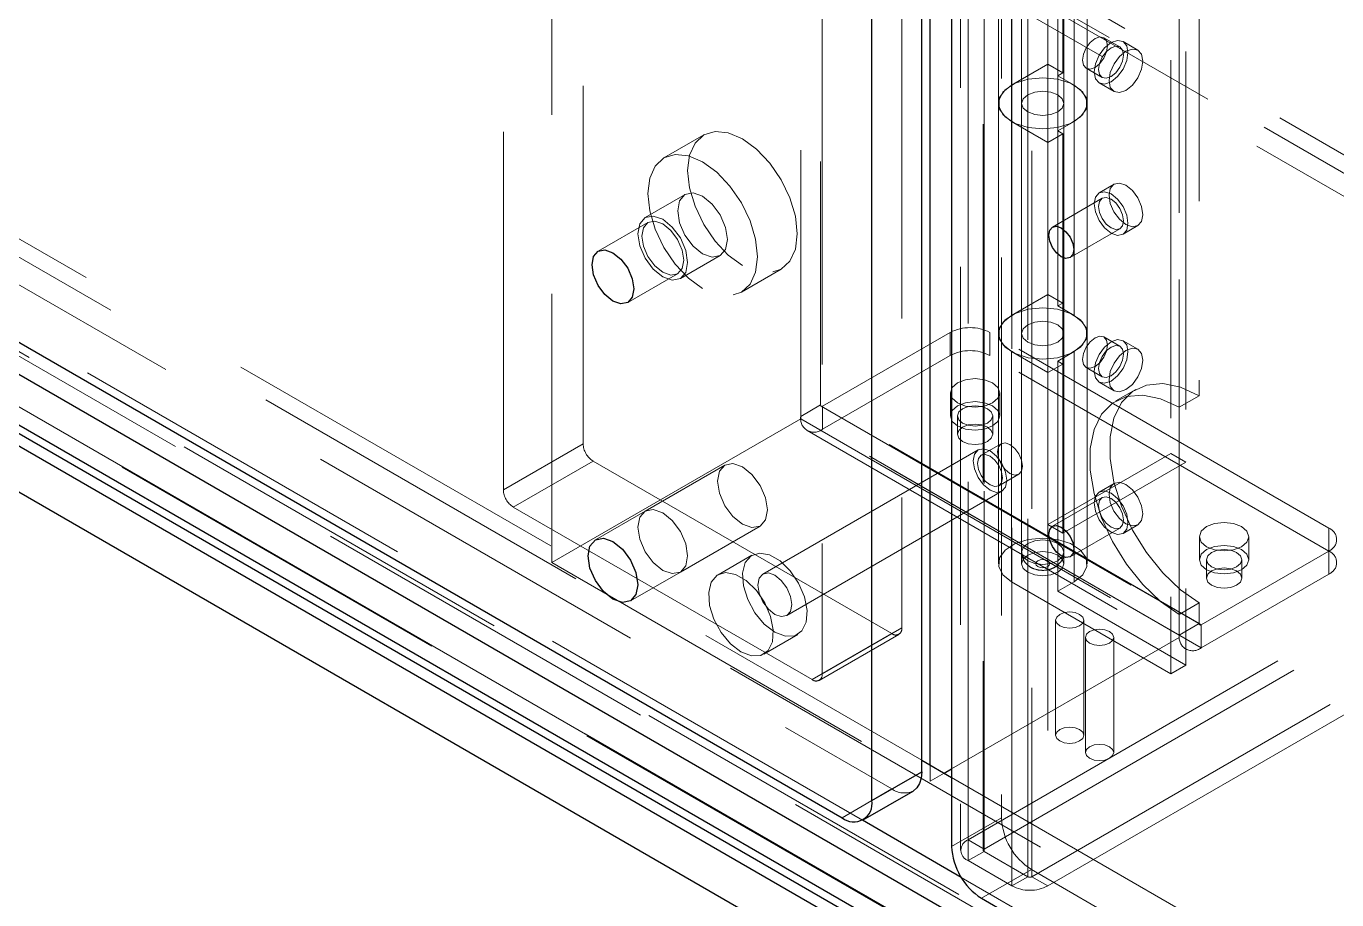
# Model space of a CAD drawing. Header units: millimetres. Extents: x 108 to 5832, y 144 to 4056.
# Drawn here: x 4972.2 to 5065.2, y 2508.5 to 2570.5 of the extents above; entities that cross this region are included whole.
import ezdxf

# ---------------------------------------------------------------- set-up
doc = ezdxf.new("R2010")
doc.units = ezdxf.units.MM
doc.header["$LTSCALE"] = 20
doc.linetypes.add('HIDDEN', pattern=[1.905, 1.27, -0.635])

msp = doc.modelspace()

# ---------------------------------------------------------------- linework, layer by layer
at = {"color": 1, "linetype": 'HIDDEN', "lineweight": 18}
for p, q in [((5281.146, 2436.999), (4116.966, 3109.067)), ((5279.515, 2435.002), (4116.051, 3106.655)), ((4065.281, 3077.347), (5219.694, 2410.919)), ((5213.754, 2407.327), (4059.341, 3073.755)), ((4059.483, 3074), (5213.895, 2407.571)), ((5218.421, 2401.04), (4054.957, 3072.693)), ((4054.957, 3072.693), (5218.138, 2401.203)), ((4055.076, 3072.557), (5218.102, 2401.156)), ((5218.421, 2399.733), (4054.957, 3071.386)), ((5280.015, 2436.346), (4308.132, 2997.402)), ((4308.132, 2997.076), (5279.515, 2436.308)), ((5039.033, 2512.762), (5039.033, 2640.469)), ((5040.106, 2639.734), (5040.106, 2512.027)), ((5040.164, 2512.109), (5040.164, 2639.816)), ((5040.164, 2639.653), (5040.164, 2511.946)), ((5043.276, 2510.15), (5043.276, 2637.857)), ((5043.558, 2637.857), (5043.558, 2510.15)), ((5042.144, 2509.496), (5042.144, 2637.203)), ((5039.033, 2511.293), (5039.033, 2629.931)), ((5041.402, 2630.284), (5041.402, 2514.335)), ((5038.506, 2629.627), (5038.506, 2512.027)), ((4855.433, 2622.509), (5035.745, 2518.417)), ((4861.089, 2615.977), (5033.624, 2516.376)), ((5031.53, 2514.155), (4856.112, 2615.422)), ((5042.836, 2613.198), (5042.836, 2533.177)), ((5045.836, 2533.177), (5045.836, 2613.198)), ((5054.483, 2606.809), (5054.483, 2525.155)), ((5053.422, 2606.197), (5053.422, 2524.543)), ((5027.153, 2599.801), (5027.153, 2542.643)), ((5028.568, 2598.984), (5028.568, 2543.623)), ((5027.153, 2598.168), (5027.153, 2542.806)), ((5009.476, 2589.596), (5009.476, 2532.438)), ((5011.703, 2540.869), (5011.703, 2588.228)), ((5006.046, 2537.603), (5006.046, 2584.963)), ((5054.024, 2527.131), (5054.024, 2584.289)), ((5055.438, 2583.472), (5055.438, 2544.278)), ((5054.024, 2582.656), (5054.024, 2543.462)), ((5041.186, 2581.352), (5041.186, 2565.022)), ((5042.836, 2581.352), (5042.836, 2565.022)), ((5045.836, 2565.022), (5045.836, 2581.352)), ((5047.486, 2565.022), (5047.486, 2581.352)), ((5042.109, 2563.736), (5042.109, 2580.067)), ((5046.564, 2580.067), (5046.564, 2563.736)), ((5045.397, 2563.062), (5045.397, 2579.393)), ((5045.75, 2579.189), (5045.75, 2567.185)), ((5044.69, 2578.577), (5044.69, 2567.797)), ((5044.69, 2578.577), (5044.69, 2562.246)), ((5034.331, 2575.166), (5034.331, 2527.806)), ((5028.674, 2571.9), (5028.674, 2524.541)), ((5049.805, 2569.023), (5048.673, 2569.676)), ((5051.09, 2568.8), (5050.03, 2569.412)), ((5044.69, 2567.797), (5042.109, 2566.308)), ((5044.69, 2567.797), (5045.75, 2567.185)), ((5045.75, 2567.185), (5045.397, 2566.981)), ((5045.397, 2566.981), (5046.564, 2566.308)), ((5047.424, 2567.511), (5048.555, 2566.857)), ((5042.109, 2566.308), (5042.109, 2549.977)), ((5046.564, 2549.977), (5046.564, 2566.308)), ((5048.33, 2566.468), (5049.391, 2565.855)), ((5041.186, 2565.022), (5041.186, 2548.691)), ((5042.836, 2565.022), (5042.836, 2548.691)), ((5045.836, 2548.691), (5045.836, 2565.022)), ((5047.486, 2548.691), (5047.486, 2565.022)), ((5044.69, 2562.246), (5042.109, 2563.736)), ((5045.397, 2563.062), (5046.564, 2563.736)), ((5045.75, 2562.858), (5045.397, 2563.062)), ((5045.397, 2563.062), (5045.397, 2550.65)), ((5020.267, 2562.78), (5017.439, 2561.148)), ((5044.69, 2562.246), (5045.75, 2562.858)), ((5044.69, 2545.915), (5044.69, 2562.246)), ((5045.75, 2546.527), (5045.75, 2562.858)), ((5049.391, 2559.289), (5048.33, 2558.677)), ((5018.939, 2558.55), (5016.11, 2556.917)), ((5048.555, 2558.287), (5045.019, 2556.246)), ((5016.31, 2556.57), (5012.775, 2554.529)), ((5046.269, 2554.081), (5049.805, 2556.122)), ((5050.03, 2555.732), (5051.09, 2556.344)), ((5018.61, 2552.586), (5021.438, 2554.219)), ((5014.874, 2550.892), (5018.41, 2552.933)), ((5022.938, 2551.621), (5025.767, 2553.254)), ((5042.109, 2549.977), (5044.69, 2551.467)), ((5044.69, 2551.467), (5045.75, 2550.854)), ((5045.397, 2550.65), (5045.75, 2550.854)), ((5045.397, 2550.65), (5046.564, 2549.977)), ((5028.709, 2543.541), (5037.76, 2548.766)), ((5037.76, 2548.766), (5037.76, 2547.133)), ((5064.63, 2534.887), (5040.588, 2548.766)), ((5040.588, 2547.133), (5040.588, 2548.766)), ((5041.186, 2548.691), (5041.186, 2532.36)), ((5042.836, 2548.691), (5042.836, 2532.36)), ((5045.836, 2532.36), (5045.836, 2548.691)), ((5047.486, 2532.36), (5047.486, 2548.691)), ((5049.805, 2547.792), (5048.673, 2548.446)), ((5051.09, 2547.57), (5050.03, 2548.182)), ((5028.709, 2541.908), (5037.76, 2547.133)), ((5064.63, 2533.254), (5040.588, 2547.133)), ((5042.109, 2531.074), (5042.109, 2547.405)), ((5042.109, 2547.405), (5044.69, 2545.915)), ((5046.564, 2547.405), (5045.397, 2546.732)), ((5046.564, 2547.405), (5046.564, 2531.074)), ((5044.69, 2545.915), (5045.75, 2546.527)), ((5045.397, 2546.732), (5045.75, 2546.527)), ((5045.397, 2530.401), (5045.397, 2546.732)), ((5045.75, 2546.527), (5045.75, 2534.524)), ((5047.424, 2546.28), (5048.555, 2545.627)), ((5044.69, 2545.915), (5044.69, 2535.136)), ((5044.69, 2545.915), (5044.69, 2509.496)), ((5037.778, 2544.48), (5037.778, 2542.847)), ((5041.278, 2542.847), (5041.278, 2544.48)), ((5048.33, 2545.238), (5049.391, 2544.625)), ((5050.938, 2544.724), (5049.524, 2543.908)), ((5028.568, 2543.623), (5027.153, 2542.806)), ((5055.438, 2528.111), (5028.568, 2543.623)), ((5028.609, 2543.531), (5055.479, 2528.019)), ((5055.579, 2528.029), (5028.709, 2543.541)), ((5028.709, 2541.908), (5028.709, 2543.541)), ((5039.033, 2512.762), (5093.197, 2544.031)), ((5054.024, 2543.462), (5055.438, 2544.278)), ((5009.476, 2532.438), (5027.153, 2542.643)), ((5054.024, 2527.294), (5027.153, 2542.806)), ((5027.153, 2542.643), (5054.024, 2527.131)), ((5038.278, 2542.847), (5038.278, 2541.54)), ((5040.164, 2512.109), (5094.329, 2543.377)), ((5040.778, 2541.54), (5040.778, 2542.847)), ((5027.609, 2541.799), (5054.479, 2526.287)), ((5055.579, 2526.396), (5028.709, 2541.908)), ((5011.703, 2540.869), (5006.046, 2537.603)), ((5041.378, 2540.869), (5039.964, 2540.052)), ((5097.723, 2541.418), (5043.558, 2510.15)), ((5098.854, 2540.765), (5044.69, 2509.496)), ((5039.739, 2540.442), (5024.465, 2531.625)), ((5044.69, 2535.136), (5053.422, 2540.177)), ((5053.422, 2540.177), (5054.483, 2539.565)), ((5006.753, 2536.378), (5012.41, 2539.644)), ((5033.624, 2527.398), (5012.41, 2539.644)), ((5021.767, 2539.361), (5016.11, 2536.095)), ((5045.75, 2534.524), (5054.483, 2539.565)), ((5041.213, 2537.887), (5042.628, 2538.704)), ((5049.391, 2538.059), (5048.33, 2537.446)), ((5026.165, 2528.68), (5041.438, 2537.497)), ((5048.555, 2537.057), (5045.019, 2535.016)), ((5027.967, 2524.132), (5006.753, 2536.378)), ((5016.11, 2536.095), (5012.575, 2534.054)), ((5045.75, 2534.524), (5044.69, 2535.136)), ((5050.03, 2534.502), (5051.09, 2535.114)), ((5018.61, 2531.765), (5024.267, 2535.03)), ((5046.269, 2532.851), (5049.805, 2534.892)), ((5055.456, 2534.275), (5055.456, 2532.642)), ((5058.956, 2532.642), (5058.956, 2534.275)), ((5064.63, 2534.887), (5064.63, 2533.254)), ((5055.579, 2528.029), (5064.63, 2533.254)), ((5064.63, 2531.621), (5064.63, 2533.254)), ((5009.476, 2532.438), (5036.346, 2516.926)), ((5023.69, 2532.967), (5021.286, 2531.579)), ((5055.956, 2532.642), (5055.956, 2531.335)), ((5058.456, 2531.335), (5058.456, 2532.642)), ((5015.074, 2529.724), (5018.61, 2531.765)), ((5055.579, 2526.396), (5064.63, 2531.621)), ((5053.422, 2524.543), (5042.109, 2531.074)), ((5045.397, 2530.401), (5046.564, 2531.074)), ((5054.483, 2525.155), (5045.397, 2530.401)), ((5055.438, 2529.581), (5054.024, 2528.764)), ((5055.438, 2529.581), (5055.438, 2528.111)), ((5054.024, 2528.764), (5054.024, 2527.294)), ((5028.674, 2524.541), (5034.331, 2527.806)), ((5045.245, 2528.356), (5045.245, 2520.19)), ((5047.245, 2520.19), (5047.245, 2528.356)), ((5054.024, 2527.294), (5055.438, 2528.111)), ((5055.579, 2528.029), (5055.579, 2526.396)), ((5024.536, 2525.95), (5026.94, 2527.338)), ((5033.624, 2527.398), (5027.967, 2524.132)), ((5028.467, 2524.083), (5034.123, 2527.348)), ((5037.866, 2517.804), (5054.024, 2527.131)), ((5047.367, 2527.131), (5047.367, 2518.966)), ((5049.367, 2518.966), (5049.367, 2527.131)), ((5053.422, 2524.543), (5054.483, 2525.155)), ((5036.346, 2516.926), (5036.346, 2518.07)), ((5036.346, 2516.926), (5037.336, 2517.498)), ((5037.866, 2517.192), (5219.694, 2412.225)), ((5033.624, 2516.376), (5030.088, 2514.335)), ((5041.402, 2514.335), (5037.866, 2512.294)), ((5040.164, 2512.109), (5039.033, 2512.762)), ((5040.164, 2511.946), (5039.033, 2511.293)), ((5040.164, 2511.946), (5043.276, 2510.15)), ((5039.033, 2511.293), (5042.144, 2509.496)), ((5211.842, 2410.063), (5038.545, 2510.105)), ((5039.987, 2508.62), (5043.523, 2510.661)), ((5043.276, 2510.15), (5042.144, 2509.496)), ((5043.523, 2510.661), (5213.936, 2412.284)), ((5043.558, 2510.15), (5044.69, 2509.496))]:
    msp.add_line(p, q, dxfattribs=at)
at = {"color": 7, "linetype": 'Continuous', "lineweight": 25}
for p, q in [((4053.467, 3067.511), (5217.365, 2395.607)), ((4300.787, 2928.863), (5217.556, 2399.624)), ((4300.126, 2928.384), (5217.365, 2398.873)), ((5035.745, 2517.601), (5035.745, 2633.55)), ((5032.209, 2515.56), (5032.209, 2631.508)), ((5037.866, 2628.243), (5037.866, 2512.294)), ((4857.554, 2613.936), (5030.088, 2514.335)), ((5036.346, 2518.07), (5036.346, 2574.084)), ((5035.745, 2518.417), (5037.866, 2517.192)), ((5032.209, 2515.56), (5035.745, 2517.601)), ((5037.336, 2517.498), (5037.866, 2517.804)), ((5031.588, 2514.186), (5035.123, 2516.227)), ((5039.987, 2508.62), (5210.4, 2410.243))]:
    msp.add_line(p, q, dxfattribs=at)
at = {"color": 8, "linetype": 'Continuous', "lineweight": 25}
for p, q in [((5212.623, 2406.673), (4300.955, 2932.968)), ((5217.007, 2400.55), (4300.948, 2929.379)), ((5038.545, 2510.105), (5031.53, 2514.155))]:
    msp.add_line(p, q, dxfattribs=at)
at = {"color": 1, "linetype": 'HIDDEN', "lineweight": 18, "flags": 128}
for points in [[(5048.932, 2569.103), (5048.865, 2569.455), (5048.673, 2569.676), (5048.387, 2569.731), (5048.048, 2569.614), (5047.71, 2569.341), (5047.423, 2568.954), (5047.232, 2568.512), (5047.165, 2568.083), (5047.232, 2567.731), (5047.423, 2567.511), (5047.71, 2567.455), (5048.048, 2567.572), (5048.387, 2567.845), (5048.673, 2568.232), (5048.865, 2568.674), (5048.932, 2569.103)], [(5047.978, 2567.246), (5048.069, 2567.83), (5048.33, 2568.431), (5048.72, 2568.957), (5049.18, 2569.328), (5049.64, 2569.488), (5050.03, 2569.412), (5050.29, 2569.112), (5050.382, 2568.634), (5050.29, 2568.05), (5050.03, 2567.449), (5049.64, 2566.923), (5049.18, 2566.552), (5048.72, 2566.392), (5048.33, 2566.468), (5048.069, 2566.768), (5047.978, 2567.246)], [(5049.18, 2568.961), (5048.842, 2568.688), (5048.555, 2568.301), (5048.363, 2567.859), (5048.296, 2567.43), (5048.363, 2567.078), (5048.555, 2566.857), (5048.842, 2566.802), (5049.18, 2566.919), (5049.518, 2567.192), (5049.805, 2567.579), (5049.996, 2568.021), (5050.064, 2568.45), (5049.996, 2568.802), (5049.805, 2569.023), (5049.518, 2569.078), (5049.18, 2568.961)], [(5049.038, 2566.634), (5049.13, 2567.218), (5049.391, 2567.819), (5049.781, 2568.345), (5050.241, 2568.716), (5050.701, 2568.876), (5051.091, 2568.8), (5051.351, 2568.5), (5051.443, 2568.022), (5051.351, 2567.438), (5051.091, 2566.837), (5050.701, 2566.311), (5050.241, 2565.94), (5049.781, 2565.78), (5049.391, 2565.855), (5049.13, 2566.155), (5049.038, 2566.634)], [(5046.564, 2563.736), (5047.174, 2564.233), (5047.466, 2564.818), (5047.407, 2565.426), (5047.003, 2565.989), (5046.3, 2566.443), (5045.377, 2566.738), (5044.336, 2566.84), (5043.296, 2566.738), (5042.372, 2566.443), (5041.669, 2565.989), (5041.265, 2565.426), (5041.206, 2564.818), (5041.498, 2564.233), (5042.109, 2563.736)], [(5046.564, 2566.308), (5047.174, 2565.811), (5047.466, 2565.225), (5047.407, 2564.617), (5047.003, 2564.054), (5046.3, 2563.6), (5045.377, 2563.305), (5044.336, 2563.203), (5043.296, 2563.305), (5042.372, 2563.6), (5041.669, 2564.054), (5041.265, 2564.617), (5041.206, 2565.225), (5041.498, 2565.811), (5042.109, 2566.308)], [(5043.275, 2565.634), (5043.762, 2565.822), (5044.336, 2565.888), (5044.91, 2565.822), (5045.397, 2565.634), (5045.722, 2565.353), (5045.836, 2565.022), (5045.722, 2564.69), (5045.397, 2564.409), (5044.91, 2564.222), (5044.336, 2564.156), (5043.762, 2564.222), (5043.275, 2564.409), (5042.95, 2564.69), (5042.836, 2565.022), (5042.95, 2565.353), (5043.275, 2565.634)], [(5045.397, 2565.634), (5044.91, 2565.822), (5044.336, 2565.888), (5043.762, 2565.822), (5043.275, 2565.634), (5042.95, 2565.353), (5042.836, 2565.022), (5042.95, 2564.69), (5043.275, 2564.409), (5043.762, 2564.222), (5044.336, 2564.156), (5044.91, 2564.222), (5045.397, 2564.409), (5045.722, 2564.69), (5045.836, 2565.022), (5045.722, 2565.353), (5045.397, 2565.634)], [(5023.017, 2553.526), (5022.01, 2554.26), (5021.072, 2555.25), (5020.267, 2556.429), (5019.649, 2557.716), (5019.26, 2559.023), (5019.128, 2560.262), (5019.26, 2561.348), (5019.649, 2562.207), (5020.267, 2562.78), (5021.072, 2563.029), (5022.01, 2562.936), (5023.017, 2562.508), (5024.023, 2561.774), (5024.961, 2560.784), (5025.767, 2559.605), (5026.385, 2558.318), (5026.773, 2557.011), (5026.906, 2555.772), (5026.773, 2554.686), (5026.385, 2553.827), (5025.767, 2553.254), (5024.961, 2553.005), (5024.023, 2553.098), (5023.017, 2553.526)], [(5020.188, 2551.893), (5019.182, 2552.628), (5018.244, 2553.618), (5017.438, 2554.796), (5016.82, 2556.083), (5016.432, 2557.391), (5016.299, 2558.629), (5016.432, 2559.715), (5016.82, 2560.574), (5017.438, 2561.148), (5018.244, 2561.396), (5019.182, 2561.303), (5020.188, 2560.875), (5021.195, 2560.141), (5022.133, 2559.151), (5022.938, 2557.972), (5023.557, 2556.686), (5023.945, 2555.378), (5024.078, 2554.139), (5023.945, 2553.053), (5023.557, 2552.195), (5022.938, 2551.621), (5022.133, 2551.373), (5021.195, 2551.465), (5020.188, 2551.893)], [(5051.443, 2557.123), (5051.351, 2557.707), (5051.091, 2558.307), (5050.701, 2558.833), (5050.24, 2559.205), (5049.781, 2559.365), (5049.39, 2559.289), (5049.13, 2558.989), (5049.038, 2558.51), (5049.13, 2557.926), (5049.39, 2557.326), (5049.781, 2556.8), (5050.24, 2556.428), (5050.701, 2556.268), (5051.091, 2556.344), (5051.351, 2556.644), (5051.443, 2557.123)], [(5020.188, 2554.343), (5020.865, 2554.108), (5021.438, 2554.219), (5021.822, 2554.66), (5021.956, 2555.364), (5021.822, 2556.223), (5021.438, 2557.106), (5020.865, 2557.88), (5020.188, 2558.426), (5019.512, 2558.661), (5018.938, 2558.549), (5018.555, 2558.108), (5018.421, 2557.405), (5018.555, 2556.546), (5018.938, 2555.663), (5019.512, 2554.889), (5020.188, 2554.343)], [(5050.382, 2556.51), (5050.29, 2557.094), (5050.03, 2557.695), (5049.64, 2558.221), (5049.18, 2558.592), (5048.72, 2558.752), (5048.33, 2558.676), (5048.069, 2558.377), (5047.978, 2557.898), (5048.069, 2557.314), (5048.33, 2556.713), (5048.72, 2556.187), (5049.18, 2555.816), (5049.64, 2555.656), (5050.03, 2555.732), (5050.29, 2556.032), (5050.382, 2556.51)], [(5048.296, 2557.714), (5048.363, 2558.066), (5048.555, 2558.287), (5048.842, 2558.342), (5049.18, 2558.225), (5049.518, 2557.952), (5049.805, 2557.565), (5049.996, 2557.123), (5050.064, 2556.694), (5049.996, 2556.342), (5049.805, 2556.122), (5049.518, 2556.066), (5049.18, 2556.184), (5048.842, 2556.456), (5048.555, 2556.843), (5048.363, 2557.285), (5048.296, 2557.714)], [(5017.36, 2552.71), (5016.684, 2553.256), (5016.11, 2554.03), (5015.727, 2554.913), (5015.592, 2555.772), (5015.727, 2556.476), (5016.11, 2556.917), (5016.684, 2557.028), (5017.36, 2556.793), (5018.037, 2556.247), (5018.61, 2555.473), (5018.993, 2554.59), (5019.128, 2553.731), (5018.993, 2553.028), (5018.61, 2552.587), (5018.037, 2552.475), (5017.36, 2552.71)], [(5015.875, 2555.609), (5015.988, 2556.2), (5016.31, 2556.57), (5016.792, 2556.664), (5017.36, 2556.466), (5017.928, 2556.008), (5018.41, 2555.358), (5018.732, 2554.616), (5018.845, 2553.894), (5018.732, 2553.303), (5018.41, 2552.933), (5017.928, 2552.839), (5017.36, 2553.037), (5016.792, 2553.495), (5016.31, 2554.145), (5015.988, 2554.887), (5015.875, 2555.609)], [(5042.109, 2547.405), (5041.498, 2547.902), (5041.206, 2548.487), (5041.265, 2549.096), (5041.669, 2549.658), (5042.372, 2550.113), (5043.296, 2550.407), (5044.336, 2550.509), (5045.377, 2550.407), (5046.3, 2550.113), (5047.003, 2549.658), (5047.407, 2549.096), (5047.466, 2548.487), (5047.174, 2547.902), (5046.564, 2547.405)], [(5042.109, 2549.977), (5041.498, 2549.48), (5041.206, 2548.895), (5041.265, 2548.286), (5041.669, 2547.723), (5042.372, 2547.269), (5043.296, 2546.974), (5044.336, 2546.872), (5045.377, 2546.974), (5046.3, 2547.269), (5047.003, 2547.723), (5047.407, 2548.286), (5047.466, 2548.895), (5047.174, 2549.48), (5046.564, 2549.977)], [(5043.275, 2549.303), (5042.95, 2549.022), (5042.836, 2548.691), (5042.95, 2548.36), (5043.275, 2548.079), (5043.762, 2547.891), (5044.336, 2547.825), (5044.91, 2547.891), (5045.397, 2548.079), (5045.722, 2548.36), (5045.836, 2548.691), (5045.722, 2549.022), (5045.397, 2549.303), (5044.91, 2549.491), (5044.336, 2549.557), (5043.762, 2549.491), (5043.275, 2549.303)], [(5045.397, 2549.303), (5045.722, 2549.022), (5045.836, 2548.691), (5045.722, 2548.36), (5045.397, 2548.079), (5044.91, 2547.891), (5044.336, 2547.825), (5043.762, 2547.891), (5043.275, 2548.079), (5042.95, 2548.36), (5042.836, 2548.691), (5042.95, 2549.022), (5043.275, 2549.303), (5043.762, 2549.491), (5044.336, 2549.557), (5044.91, 2549.491), (5045.397, 2549.303)], [(5048.932, 2547.873), (5048.865, 2548.225), (5048.673, 2548.446), (5048.387, 2548.501), (5048.048, 2548.384), (5047.71, 2548.111), (5047.423, 2547.724), (5047.232, 2547.282), (5047.165, 2546.853), (5047.232, 2546.501), (5047.423, 2546.281), (5047.71, 2546.225), (5048.048, 2546.342), (5048.387, 2546.615), (5048.673, 2547.002), (5048.865, 2547.444), (5048.932, 2547.873)], [(5047.978, 2546.016), (5048.069, 2546.6), (5048.33, 2547.201), (5048.72, 2547.727), (5049.18, 2548.098), (5049.64, 2548.258), (5050.03, 2548.182), (5050.29, 2547.882), (5050.382, 2547.404), (5050.29, 2546.82), (5050.03, 2546.219), (5049.64, 2545.693), (5049.18, 2545.322), (5048.72, 2545.162), (5048.33, 2545.238), (5048.069, 2545.538), (5047.978, 2546.016)], [(5049.18, 2547.731), (5048.842, 2547.458), (5048.555, 2547.071), (5048.363, 2546.629), (5048.296, 2546.2), (5048.363, 2545.848), (5048.555, 2545.627), (5048.842, 2545.572), (5049.18, 2545.689), (5049.518, 2545.962), (5049.805, 2546.349), (5049.996, 2546.791), (5050.064, 2547.22), (5049.996, 2547.572), (5049.805, 2547.792), (5049.518, 2547.848), (5049.18, 2547.731)], [(5049.038, 2545.404), (5049.13, 2545.988), (5049.391, 2546.588), (5049.781, 2547.114), (5050.241, 2547.486), (5050.701, 2547.646), (5051.091, 2547.57), (5051.351, 2547.27), (5051.443, 2546.792), (5051.351, 2546.208), (5051.091, 2545.607), (5050.701, 2545.081), (5050.241, 2544.71), (5049.781, 2544.55), (5049.391, 2544.625), (5049.13, 2544.925), (5049.038, 2545.404)], [(5040.765, 2543.765), (5041.145, 2544.093), (5041.278, 2544.48), (5041.145, 2544.866), (5040.765, 2545.194), (5040.198, 2545.413), (5039.528, 2545.49), (5038.858, 2545.413), (5038.29, 2545.194), (5037.911, 2544.866), (5037.778, 2544.48), (5037.911, 2544.093), (5038.29, 2543.765), (5038.858, 2543.546), (5039.528, 2543.47), (5040.198, 2543.546), (5040.765, 2543.765)], [(5055.438, 2529.581), (5054.115, 2530.505), (5052.849, 2531.71), (5051.697, 2533.144), (5050.708, 2534.742), (5049.926, 2536.437), (5049.385, 2538.153), (5049.109, 2539.815), (5049.109, 2541.351), (5049.385, 2542.694), (5049.926, 2543.786), (5050.708, 2544.577), (5051.697, 2545.034), (5052.849, 2545.137), (5054.115, 2544.882), (5055.438, 2544.278)], [(5040.765, 2542.132), (5041.145, 2542.46), (5041.278, 2542.847), (5041.145, 2543.233), (5040.765, 2543.561), (5040.198, 2543.78), (5039.528, 2543.857), (5038.858, 2543.78), (5038.29, 2543.561), (5037.911, 2543.233), (5037.778, 2542.847), (5037.911, 2542.46), (5038.29, 2542.132), (5038.858, 2541.913), (5039.528, 2541.837), (5040.198, 2541.913), (5040.765, 2542.132)], [(5038.644, 2542.337), (5039.05, 2542.18), (5039.528, 2542.125), (5040.006, 2542.18), (5040.412, 2542.336), (5040.683, 2542.571), (5040.778, 2542.847), (5040.683, 2543.123), (5040.412, 2543.357), (5040.006, 2543.513), (5039.528, 2543.568), (5039.049, 2543.513), (5038.644, 2543.357), (5038.373, 2543.123), (5038.278, 2542.847), (5038.373, 2542.571), (5038.644, 2542.337)], [(5054.024, 2543.462), (5052.7, 2544.065), (5051.435, 2544.321), (5050.283, 2544.218), (5049.294, 2543.761), (5048.512, 2542.969), (5047.971, 2541.878), (5047.694, 2540.535), (5047.694, 2538.999), (5047.971, 2537.336), (5048.512, 2535.62), (5049.294, 2533.926), (5050.283, 2532.327), (5051.435, 2530.894), (5052.7, 2529.689), (5054.024, 2528.764)], [(5038.644, 2541.03), (5039.05, 2540.874), (5039.528, 2540.819), (5040.006, 2540.874), (5040.412, 2541.03), (5040.683, 2541.264), (5040.778, 2541.54), (5040.683, 2541.816), (5040.412, 2542.051), (5040.006, 2542.207), (5039.528, 2542.262), (5039.049, 2542.207), (5038.644, 2542.051), (5038.373, 2541.816), (5038.278, 2541.54), (5038.373, 2541.264), (5038.644, 2541.03)], [(5041.119, 2540.296), (5041.186, 2540.648), (5041.378, 2540.869), (5041.664, 2540.924), (5042.003, 2540.807), (5042.341, 2540.534), (5042.628, 2540.147), (5042.819, 2539.705), (5042.887, 2539.276), (5042.819, 2538.924), (5042.628, 2538.704), (5042.341, 2538.648), (5042.003, 2538.765), (5041.664, 2539.038), (5041.378, 2539.425), (5041.186, 2539.867), (5041.119, 2540.296)], [(5040.589, 2537.582), (5041.049, 2537.422), (5041.438, 2537.498), (5041.699, 2537.797), (5041.791, 2538.276), (5041.699, 2538.86), (5041.438, 2539.461), (5041.049, 2539.987), (5040.589, 2540.358), (5040.128, 2540.518), (5039.739, 2540.442), (5039.478, 2540.142), (5039.386, 2539.664), (5039.478, 2539.08), (5039.739, 2538.479), (5040.128, 2537.953), (5040.589, 2537.582)], [(5041.472, 2538.459), (5041.405, 2538.889), (5041.213, 2539.331), (5040.927, 2539.717), (5040.589, 2539.99), (5040.25, 2540.108), (5039.963, 2540.052), (5039.772, 2539.832), (5039.705, 2539.48), (5039.772, 2539.051), (5039.963, 2538.609), (5040.25, 2538.222), (5040.589, 2537.949), (5040.927, 2537.831), (5041.213, 2537.887), (5041.405, 2538.108), (5041.472, 2538.459)], [(5023.017, 2535.154), (5022.34, 2535.7), (5021.767, 2536.474), (5021.384, 2537.357), (5021.249, 2538.216), (5021.384, 2538.919), (5021.767, 2539.361), (5022.34, 2539.472), (5023.017, 2539.237), (5023.693, 2538.691), (5024.267, 2537.917), (5024.65, 2537.034), (5024.785, 2536.175), (5024.65, 2535.471), (5024.267, 2535.03), (5023.693, 2534.919), (5023.017, 2535.154)], [(5051.443, 2535.893), (5051.351, 2536.477), (5051.091, 2537.077), (5050.701, 2537.603), (5050.24, 2537.975), (5049.781, 2538.134), (5049.39, 2538.059), (5049.13, 2537.759), (5049.038, 2537.28), (5049.13, 2536.696), (5049.39, 2536.096), (5049.781, 2535.57), (5050.24, 2535.198), (5050.701, 2535.038), (5051.091, 2535.114), (5051.351, 2535.414), (5051.443, 2535.893)], [(5050.382, 2535.28), (5050.29, 2535.864), (5050.03, 2536.465), (5049.64, 2536.991), (5049.18, 2537.362), (5048.72, 2537.522), (5048.33, 2537.446), (5048.069, 2537.146), (5047.978, 2536.668), (5048.069, 2536.084), (5048.33, 2535.483), (5048.72, 2534.957), (5049.18, 2534.586), (5049.64, 2534.426), (5050.03, 2534.502), (5050.29, 2534.802), (5050.382, 2535.28)], [(5048.296, 2536.484), (5048.363, 2536.836), (5048.555, 2537.057), (5048.842, 2537.112), (5049.18, 2536.995), (5049.518, 2536.722), (5049.805, 2536.335), (5049.996, 2535.893), (5050.064, 2535.464), (5049.996, 2535.112), (5049.805, 2534.892), (5049.518, 2534.836), (5049.18, 2534.953), (5048.842, 2535.226), (5048.555, 2535.613), (5048.363, 2536.055), (5048.296, 2536.484)], [(5017.36, 2531.888), (5016.684, 2532.434), (5016.11, 2533.208), (5015.727, 2534.091), (5015.592, 2534.95), (5015.727, 2535.654), (5016.11, 2536.095), (5016.684, 2536.206), (5017.36, 2535.971), (5018.037, 2535.425), (5018.61, 2534.652), (5018.993, 2533.768), (5019.128, 2532.909), (5018.993, 2532.206), (5018.61, 2531.765), (5018.037, 2531.653), (5017.36, 2531.888)], [(5015.592, 2534.95), (5015.727, 2535.654), (5016.11, 2536.095), (5016.684, 2536.206), (5017.36, 2535.971), (5018.037, 2535.425), (5018.61, 2534.652), (5018.993, 2533.768), (5019.128, 2532.909), (5018.993, 2532.206), (5018.61, 2531.765), (5018.037, 2531.653), (5017.36, 2531.888), (5016.684, 2532.434), (5016.11, 2533.208), (5015.727, 2534.091), (5015.592, 2534.95)], [(5058.443, 2533.56), (5058.822, 2533.888), (5058.956, 2534.275), (5058.822, 2534.661), (5058.443, 2534.989), (5057.875, 2535.208), (5057.206, 2535.285), (5056.536, 2535.208), (5055.968, 2534.989), (5055.589, 2534.661), (5055.456, 2534.275), (5055.589, 2533.888), (5055.968, 2533.56), (5056.536, 2533.341), (5057.206, 2533.264), (5057.875, 2533.341), (5058.443, 2533.56)], [(5046.564, 2531.074), (5047.174, 2531.571), (5047.466, 2532.156), (5047.407, 2532.765), (5047.003, 2533.328), (5046.3, 2533.782), (5045.377, 2534.076), (5044.336, 2534.178), (5043.296, 2534.076), (5042.372, 2533.782), (5041.669, 2533.328), (5041.265, 2532.765), (5041.206, 2532.156), (5041.498, 2531.571), (5042.109, 2531.074)], [(5045.397, 2533.789), (5044.91, 2533.977), (5044.336, 2534.043), (5043.762, 2533.977), (5043.275, 2533.789), (5042.95, 2533.508), (5042.836, 2533.177), (5042.95, 2532.845), (5043.275, 2532.564), (5043.762, 2532.377), (5044.336, 2532.311), (5044.91, 2532.377), (5045.397, 2532.564), (5045.722, 2532.845), (5045.836, 2533.177), (5045.722, 2533.508), (5045.397, 2533.789)], [(5043.275, 2532.972), (5043.762, 2533.16), (5044.336, 2533.226), (5044.91, 2533.16), (5045.397, 2532.972), (5045.722, 2532.691), (5045.836, 2532.36), (5045.722, 2532.029), (5045.397, 2531.748), (5044.91, 2531.56), (5044.336, 2531.494), (5043.762, 2531.56), (5043.275, 2531.748), (5042.95, 2532.029), (5042.836, 2532.36), (5042.95, 2532.691), (5043.275, 2532.972)], [(5058.443, 2531.927), (5058.822, 2532.255), (5058.956, 2532.642), (5058.822, 2533.028), (5058.443, 2533.356), (5057.875, 2533.575), (5057.206, 2533.652), (5056.536, 2533.575), (5055.968, 2533.356), (5055.589, 2533.028), (5055.456, 2532.642), (5055.589, 2532.255), (5055.968, 2531.927), (5056.536, 2531.708), (5057.206, 2531.631), (5057.875, 2531.708), (5058.443, 2531.927)], [(5056.322, 2532.131), (5056.727, 2531.975), (5057.206, 2531.92), (5057.684, 2531.975), (5058.089, 2532.131), (5058.36, 2532.366), (5058.456, 2532.642), (5058.36, 2532.918), (5058.089, 2533.152), (5057.684, 2533.308), (5057.206, 2533.363), (5056.727, 2533.308), (5056.322, 2533.152), (5056.051, 2532.918), (5055.956, 2532.642), (5056.051, 2532.365), (5056.322, 2532.131)], [(5025.315, 2527.499), (5026.061, 2527.212), (5026.727, 2527.244), (5027.239, 2527.59), (5027.543, 2528.215), (5027.605, 2529.05), (5027.42, 2530.004), (5027.006, 2530.974), (5026.409, 2531.855), (5025.693, 2532.552), (5024.937, 2532.988), (5024.221, 2533.118), (5023.624, 2532.926), (5023.21, 2532.433), (5023.025, 2531.694), (5023.087, 2530.787), (5023.391, 2529.812), (5023.903, 2528.873), (5024.569, 2528.073), (5025.315, 2527.499)], [(5044.69, 2532.156), (5044.798, 2532.25), (5044.836, 2532.36), (5044.798, 2532.471), (5044.69, 2532.564), (5044.528, 2532.627), (5044.336, 2532.649), (5044.145, 2532.627), (5043.983, 2532.564), (5043.874, 2532.471), (5043.836, 2532.36), (5043.874, 2532.25), (5043.983, 2532.156), (5044.145, 2532.093), (5044.336, 2532.071), (5044.527, 2532.093), (5044.69, 2532.156)], [(5022.911, 2526.111), (5023.657, 2525.824), (5024.322, 2525.856), (5024.835, 2526.203), (5025.139, 2526.827), (5025.201, 2527.662), (5025.015, 2528.616), (5024.602, 2529.586), (5024.005, 2530.467), (5023.289, 2531.164), (5022.533, 2531.601), (5021.817, 2531.73), (5021.22, 2531.538), (5020.806, 2531.046), (5020.621, 2530.306), (5020.683, 2529.399), (5020.987, 2528.424), (5021.499, 2527.485), (5022.165, 2526.685), (5022.911, 2526.111)], [(5025.315, 2528.764), (5025.775, 2528.605), (5026.165, 2528.68), (5026.426, 2528.98), (5026.517, 2529.459), (5026.426, 2530.043), (5026.165, 2530.643), (5025.775, 2531.169), (5025.315, 2531.541), (5024.855, 2531.701), (5024.465, 2531.625), (5024.204, 2531.325), (5024.113, 2530.846), (5024.204, 2530.262), (5024.465, 2529.662), (5024.855, 2529.136), (5025.315, 2528.764)], [(5056.322, 2530.825), (5056.727, 2530.668), (5057.206, 2530.614), (5057.684, 2530.668), (5058.089, 2530.825), (5058.36, 2531.059), (5058.456, 2531.335), (5058.36, 2531.611), (5058.089, 2531.845), (5057.684, 2532.002), (5057.206, 2532.057), (5056.727, 2532.002), (5056.322, 2531.845), (5056.051, 2531.611), (5055.956, 2531.335), (5056.051, 2531.059), (5056.322, 2530.825)], [(5045.538, 2527.948), (5045.321, 2528.135), (5045.245, 2528.356), (5045.321, 2528.577), (5045.538, 2528.764), (5045.863, 2528.889), (5046.245, 2528.933), (5046.628, 2528.889), (5046.952, 2528.764), (5047.169, 2528.577), (5047.245, 2528.356), (5047.169, 2528.135), (5046.953, 2527.948), (5046.628, 2527.822), (5046.245, 2527.778), (5045.863, 2527.822), (5045.538, 2527.948)], [(5047.66, 2526.723), (5047.443, 2526.91), (5047.367, 2527.131), (5047.443, 2527.352), (5047.66, 2527.539), (5047.984, 2527.664), (5048.367, 2527.708), (5048.749, 2527.664), (5049.074, 2527.539), (5049.291, 2527.352), (5049.367, 2527.131), (5049.291, 2526.91), (5049.074, 2526.723), (5048.749, 2526.598), (5048.367, 2526.554), (5047.984, 2526.598), (5047.66, 2526.723)], [(5046.952, 2520.599), (5047.169, 2520.411), (5047.245, 2520.19), (5047.169, 2519.969), (5046.953, 2519.782), (5046.628, 2519.657), (5046.245, 2519.613), (5045.863, 2519.657), (5045.538, 2519.782), (5045.321, 2519.969), (5045.245, 2520.19), (5045.321, 2520.411), (5045.538, 2520.599), (5045.863, 2520.724), (5046.245, 2520.768), (5046.628, 2520.724), (5046.952, 2520.599)], [(5049.074, 2519.374), (5049.291, 2519.187), (5049.367, 2518.966), (5049.291, 2518.745), (5049.074, 2518.558), (5048.749, 2518.432), (5048.367, 2518.388), (5047.984, 2518.432), (5047.66, 2518.558), (5047.443, 2518.745), (5047.367, 2518.966), (5047.443, 2519.187), (5047.66, 2519.374), (5047.984, 2519.499), (5048.367, 2519.543), (5048.749, 2519.499), (5049.074, 2519.374)]]:
    msp.add_lwpolyline(points, dxfattribs=at)
at = {"color": 7, "linetype": 'Continuous', "lineweight": 25, "flags": 128}
for points in [[(5044.76, 2555.673), (5044.828, 2556.025), (5045.019, 2556.246), (5045.306, 2556.301), (5045.644, 2556.184), (5045.983, 2555.911), (5046.269, 2555.524), (5046.461, 2555.082), (5046.528, 2554.653), (5046.461, 2554.301), (5046.269, 2554.081), (5045.983, 2554.025), (5045.644, 2554.143), (5045.306, 2554.415), (5045.019, 2554.802), (5044.828, 2555.244), (5044.76, 2555.673)], [(5012.34, 2553.568), (5012.453, 2554.159), (5012.774, 2554.529), (5013.256, 2554.623), (5013.825, 2554.425), (5014.393, 2553.967), (5014.874, 2553.317), (5015.196, 2552.575), (5015.309, 2551.853), (5015.196, 2551.262), (5014.874, 2550.892), (5014.393, 2550.798), (5013.825, 2550.996), (5013.256, 2551.454), (5012.774, 2552.104), (5012.453, 2552.846), (5012.34, 2553.568)], [(5044.76, 2534.443), (5044.828, 2534.795), (5045.019, 2535.016), (5045.306, 2535.071), (5045.644, 2534.954), (5045.983, 2534.681), (5046.269, 2534.294), (5046.461, 2533.852), (5046.528, 2533.423), (5046.461, 2533.071), (5046.269, 2532.851), (5045.983, 2532.795), (5045.644, 2532.912), (5045.306, 2533.185), (5045.019, 2533.572), (5044.828, 2534.014), (5044.76, 2534.443)], [(5012.057, 2532.909), (5012.191, 2533.613), (5012.575, 2534.054), (5013.148, 2534.165), (5013.825, 2533.93), (5014.501, 2533.384), (5015.075, 2532.611), (5015.458, 2531.727), (5015.592, 2530.868), (5015.458, 2530.165), (5015.075, 2529.724), (5014.501, 2529.612), (5013.825, 2529.847), (5013.148, 2530.393), (5012.575, 2531.167), (5012.191, 2532.05), (5012.057, 2532.909)], [(5035.745, 2517.601), (5035.704, 2517.146), (5035.583, 2516.757), (5035.387, 2516.446), (5035.124, 2516.227), (5035.123, 2516.227)]]:
    msp.add_lwpolyline(points, dxfattribs=at)
at = {"color": 1, "linetype": 'HIDDEN', "lineweight": 18}
for centre, radius, start, end in [((5039.174, 2546.036), 3.074, 62.61073, 117.38977), ((5039.174, 2544.403), 3.074, 62.61073, 117.38977), ((5028.654, 2543.609), 0.0874, 170.79799, 309.17648), ((5028.102, 2542.652), 0.961, 170.78531, 309.20394), ((5013.239, 2540.939), 1.537, 182.60912, 237.39285), ((5007.582, 2537.673), 1.537, 182.60912, 237.39285), ((5064.32, 2534.071), 0.873, 290.78431, 69.21421), ((5064.32, 2532.438), 0.873, 290.78431, 69.21421), ((5033.9, 2527.736), 0.437, 230.79871, 9.20613), ((5055.524, 2528.097), 0.0874, 170.79799, 309.17648), ((5054.972, 2527.141), 0.961, 170.78531, 309.20394), ((5028.243, 2524.471), 0.437, 230.79871, 9.20613), ((5034.502, 2517.602), 1.509, 234.38488, 294.30647), ((5046.007, 2514.545), 4.61, 182.60416, 237.39453), ((5039.312, 2512.027), 0.786, 110.78807, 249.21522), ((5040.195, 2512.027), 0.0873, 110.79756, 249.21723), ((5043.417, 2510.422), 0.307, 242.59963, 297.41516), ((5043.417, 2511.953), 2.767, 242.60922, 297.39187)]:
    msp.add_arc(centre, radius, start, end, dxfattribs=at)
at = {"color": 7, "linetype": 'Continuous', "lineweight": 25}
for centre, radius, start, end in [((5030.916, 2515.35), 1.31, 230.79975, 9.21101), ((5042.472, 2512.504), 4.61, 182.60416, 237.39453)]:
    msp.add_arc(centre, radius, start, end, dxfattribs=at)
at = {"color": 1, "linetype": 'HIDDEN', "lineweight": 18}
for points, knots in [([(5042.852, 2533.178), (5042.857, 2533.054), (5042.867, 2532.794), (5043.065, 2532.447), (5043.357, 2532.163), (5043.75, 2531.961), (5044.251, 2531.865), (5044.768, 2531.907), (5045.065, 2532.048), (5045.19, 2532.106)], [0, 0, 0, 0, 0.119293, 0.251694, 0.379124, 0.517059, 0.679468, 0.865798, 1, 1, 1, 1]), ([(5045.19, 2532.106), (5045.337, 2532.215), (5045.601, 2532.41), (5045.81, 2532.813), (5045.818, 2533.068), (5045.821, 2533.176)], [0, 0, 0, 0, 0.419616, 0.7530608, 1, 1, 1, 1])]:
    msp.add_open_spline(points, degree=3, knots=knots, dxfattribs=at)

doc.saveas('drawing.dxf')
